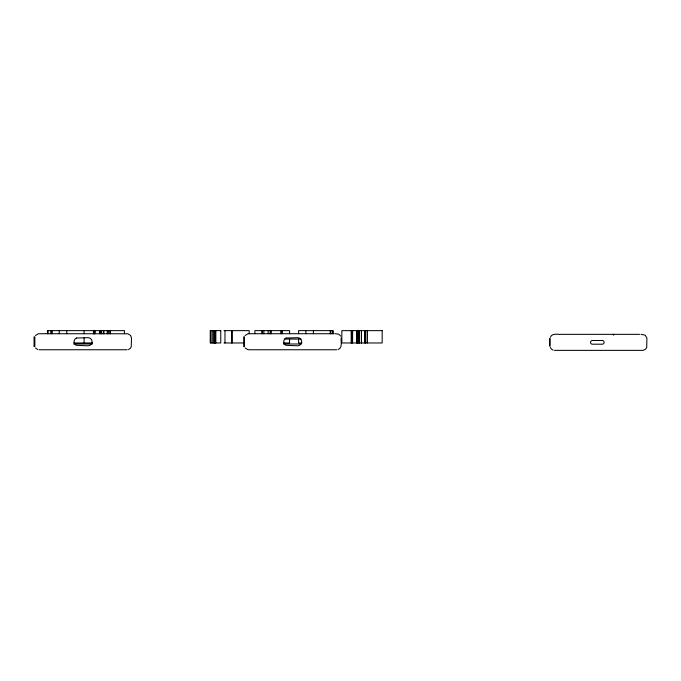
<?xml version="1.0" encoding="UTF-8"?>
<svg xmlns="http://www.w3.org/2000/svg" width="681" height="681" viewBox="0 0 681 681"><rect width="100%" height="100%" fill="white"/><g stroke="black" fill="none" stroke-linecap="round" stroke-linejoin="round"><path stroke-width="1.02" d="M550.146 338.525L550.146 346.144M34.85 336.797L34.85 346.663M244.488 336.797L244.488 346.663M550.359 337.316C551.499 333.613 556.215 334.15 559.178 334.337M35.489 335.495L38.306 333.767L44.946 333.716M245.134 335.495L247.952 333.767L254.592 333.716M128.488 349.54L130.207 348.485L131.263 346.765L131.476 338.031L130.65 335.495L127.832 333.767L45.516 333.716M338.134 349.54C342.824 347.889 340.738 341.556 341.113 338.031M643.307 350.315L645.682 349.098L646.737 347.387L646.899 337.972L645.171 335.154L640.983 334.337M223.998 330.634L249.186 330.634L249.186 333.716M255.162 333.716L334.09 333.716M335.154 333.716L338.763 334.184L340.645 336.073M559.765 334.337L639.57 334.337M284.496 339.07L300.934 339.07M73.65 342.969L92.633 342.969M223.998 342.969L244.266 342.969M283.56 342.969L289.561 342.969L289.578 338.857M301.87 342.969L298.593 342.969L298.593 338.857M73.82 343.999L92.318 343.999M283.466 343.999L300.934 343.999M38.979 349.753L127.16 349.753M248.625 349.753L336.797 349.753M554.462 350.366L642.634 350.366M247.952 349.693L245.134 347.974M553.125 350.153L551.406 349.098L550.359 347.387M37.651 349.54L35.489 347.974M613.649 334.337L613.649 335.078M613.181 334.337L613.181 334.839M549.524 338.653L549.524 346.05M367.459 330.634L367.425 342.969M365.706 330.634L365.706 342.969M365.595 330.634L365.595 342.969M365.05 330.634L365.05 342.969M364.982 330.634L364.982 342.969M361.483 330.634L361.483 342.969M361.398 330.634L361.398 342.969M359.406 330.634L359.406 342.969M359.168 330.634L359.168 342.969M359.006 330.634L359.006 342.969M357.806 330.634L357.806 342.969M357.67 330.634L357.67 342.969M357.108 330.634L357.108 342.969M356.691 330.634L356.691 342.969M352.639 330.634L352.554 342.969M351.898 330.634L351.856 342.969M351.677 330.634L351.66 342.969M351.549 330.634L351.549 342.969M351.192 330.634L351.192 342.969M333.035 333.716L333.035 330.634L298.593 330.634L298.593 333.716M332.796 330.634L332.796 333.716M330.847 330.634L330.847 333.716M330.276 330.634L330.276 333.716M313.413 330.634L313.413 333.716M305.88 330.634L305.88 333.716M289.578 333.716L289.578 330.634L254.89 330.634L254.881 333.716M282.147 330.634L282.147 333.716M281.772 330.634L281.772 333.716M280.81 330.634L280.81 333.716M271.157 330.634L271.115 333.716M270.587 330.634L270.587 333.716M270.17 330.634L270.17 333.716M268.118 330.634L268.118 333.716M263.87 330.634L263.87 333.716M262.253 330.634L262.253 333.716M262.015 330.634L262.015 333.716M243.696 336.797L243.696 346.663M231.991 330.634L231.991 342.969M231.88 330.634L231.88 342.969M224.968 330.634L224.968 342.969M215.843 330.634L215.843 342.969M215.426 330.634L215.426 342.969M215.102 330.634L215.102 342.969M214.907 330.634L214.907 342.969M214.532 330.634L214.532 342.969M213.613 330.634L213.613 342.969M212.259 330.634L212.259 342.969M210.855 330.634L210.855 342.969M124.444 333.716L124.444 330.634L47.457 330.634L47.457 333.716M110.245 330.634L110.245 333.716M110.05 330.634L110.05 333.716M107.964 330.634L107.964 333.716M107.853 330.634L107.853 333.716M107.24 330.634L107.309 333.716M103.742 330.634L103.742 333.716M103.657 330.634L103.657 333.716M101.665 330.634L101.665 333.716M101.273 330.634L101.273 333.716M100.064 330.634L100.064 333.716M99.937 330.634L99.937 333.716M94.906 330.634L94.906 333.716M94.812 330.634L94.812 333.716M94.157 330.634L94.157 333.716M94.114 330.634L94.029 333.716M93.944 330.634L93.918 333.716M93.808 330.634L93.808 333.716M93.45 330.634L93.45 333.716M84.095 330.634L84.095 333.716M84.095 337.827L84.095 342.969M66.772 330.634L66.772 333.716M59.247 330.634L59.247 333.716M51.96 330.634L51.96 333.716M51.747 330.634L51.747 333.716M50.828 330.634L50.828 333.716M48.07 330.634L48.07 333.716M34.05 336.797L34.05 346.663M76.442 338.031L76.204 338.151A4.069 4.069 0 0 0 76.204 345.31L88.002 345.803L89.943 345.31A4.069 4.069 0 0 0 89.943 338.151L88.002 337.665L76.442 338.031M286.088 338.031L285.841 338.151A4.069 4.069 0 0 0 285.841 345.31L297.648 345.803L299.58 345.31A4.069 4.069 0 0 0 299.58 338.151L297.648 337.665L286.088 338.031M220.763 330.634L210.25 330.634L210.242 342.969L220.763 342.969L220.763 330.634M382.16 330.634L341.836 330.634L341.836 342.969L382.16 342.969L382.186 330.634M602.242 340.5L592.385 340.5A1.847 1.847 0 0 0 590.529 342.347A1.847 1.847 0 0 0 592.385 344.203L602.242 344.203A1.847 1.847 0 0 0 604.098 342.347A1.847 1.847 0 0 0 602.242 340.5"/></g></svg>
